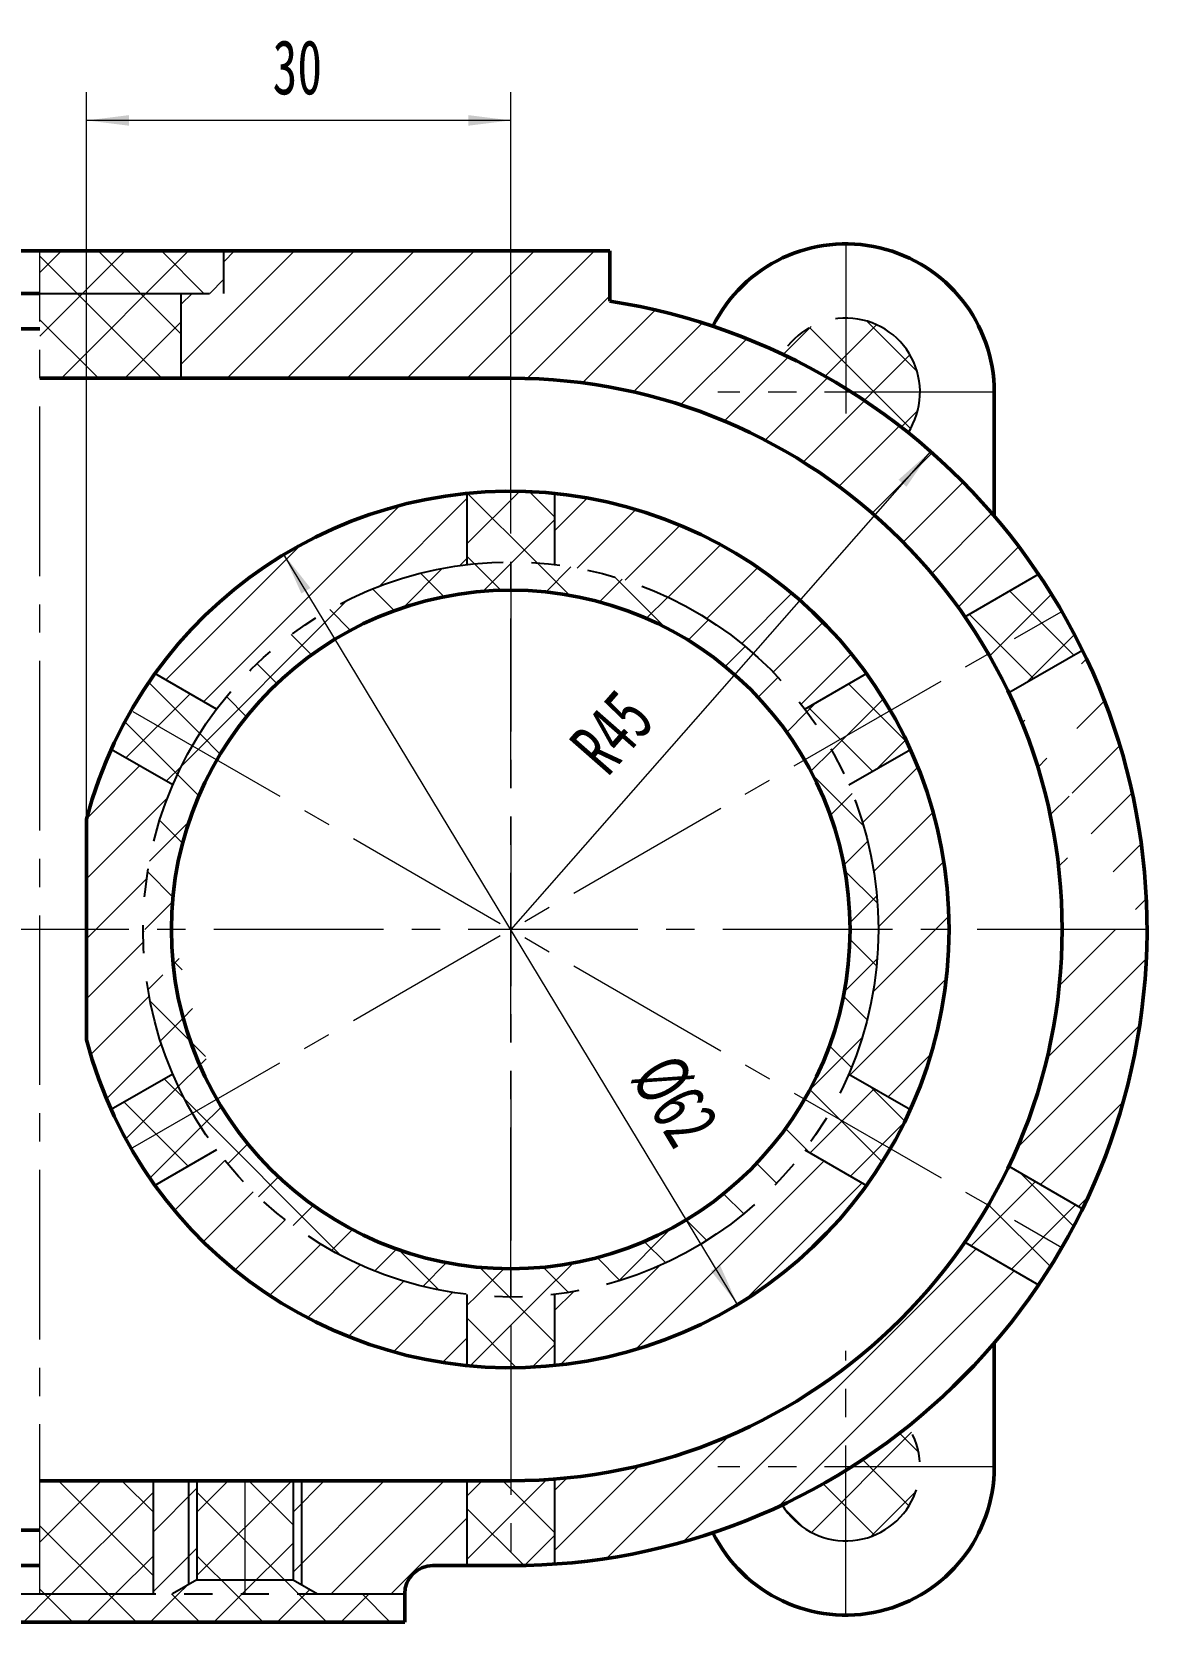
# Model space of a CAD drawing. Header units: millimetres. Extents: x -297 to 297, y -210 to 210.
# Drawn here: x -12.4 to 66.5, y -116.2 to -3.7 of the extents above; entities that cross this region are included whole.
import ezdxf

# ---------------------------------------------------------------- set-up
doc = ezdxf.new("R2010")
doc.units = ezdxf.units.MM
doc.linetypes.add('双点画线', pattern=[22, 12, -2, 2, -2, 2, -2])
doc.linetypes.add('点画线', pattern=[18, 12, -2, 2, -2])
doc.layers.get('0').update_dxf_attribs({"lineweight": 35})
for name, color, linetype, lineweight in [('EB0', 7, 'Continuous', 35), ('中心线层', 1, '点画线', 18), ('剖面线层', 7, 'Continuous', 18), ('尺寸线层', 7, 'Continuous', 18)]:
    doc.layers.add(name, color=color, linetype=linetype, lineweight=lineweight)
doc.styles.add('标准', font='', dxfattribs={"width": 0.667})
doc.styles.get('标准').set_extended_font_data('宋体')
doc.dimstyles.new('标准', dxfattribs={"dimtxt": 3.853125, "dimasz": 3, "dimexe": 2, "dimexo": 0, "dimgap": 1.672723958333334, "dimtad": 1, "dimdec": 3, "dimdsep": 46, "dimtxsty": '标准', "dimblk": '_CAXARROW', "dimcen": 0, "dimdle": 5, "dimclrd": 256, "dimclre": 256, "dimclrt": 256, "dimazin": 2, "dimtfac": 0.7071067811865475, "dimtdec": 3, "dimtofl": 0, "dimtmove": 0, "dimatfit": 3, "dimfxl": 0, "dimfrac": 2, "dimtolj": 1, "dimtzin": 0, "dimlwd": 18, "dimarcsym": 0})
pattern_1 = [(45, (0, 0), (-2.121320343559642, 2.121320343559643), [])]
pattern_2 = [(45, (0, 0), (-2.245064030267288, 2.245064030267288), []), (135, (0, 0), (-2.245064030267288, -2.245064030267288), [])]

# ---------------------------------------------------------------- blocks, each defined once
blk = doc.blocks.new('*X29')
at = {"layer": '尺寸线层', "linetype": 'Continuous', "lineweight": 18, "transparency": 16777216}
for points in [[(5.456481872979506, -40.71980069289877), (6.687956162363861, -43.48097726722091), (7.329738879446715, -43.09288585523946)], [(37.53870526344562, -93.77383863841462), (35.66544825697842, -91.40075347607393), (36.30723097406127, -91.01266206409248)]]:
    blk.add_hatch(color=256, dxfattribs=at).paths.add_polyline_path(points, flags=0)
blk.add_line((37.53870526344562, -93.77383863841462), (5.456481872979506, -40.71980069289877), dxfattribs=at)
at = {"layer": '尺寸线层', "linetype": 'Continuous', "lineweight": 18, "transparency": 16777216, "insert": (33.08954472781674, -79.3775203067674), "char_height": 3.853125, "width": 17.27339475518275, "attachment_point": 5, "rotation": 301.161706698005, "line_spacing_factor": 1.150569886022796, "style": '标准'}
blk.add_mtext('\\T1.001;%%C62', dxfattribs=at)
blk = doc.blocks.new('_CAXARROW')
blk.add_hatch(color=256).paths.add_polyline_path([(0, 0), (-1, 0.125), (-1, -0.125)], flags=0)
blk = doc.blocks.new('*X30')
at = {"layer": '尺寸线层', "linetype": 'Continuous', "lineweight": 18, "transparency": 16777216}
blk.add_hatch(color=256, dxfattribs=at).paths.add_polyline_path([(51.18427734402259, -33.42817382648909), (49.48698714096165, -35.93013924723203), (48.92334304364219, -35.43536118430186)], flags=0)
blk.add_line((51.18427734402259, -33.42817382648909), (21.49759356821257, -67.24681966565693), dxfattribs=at)
at = {"layer": '尺寸线层', "linetype": 'Continuous', "lineweight": 18, "transparency": 16777216, "insert": (28.6572832633701, -53.29127293651607), "char_height": 3.853125, "width": 14.16857067838199, "attachment_point": 5, "rotation": 48.722691546658446, "line_spacing_factor": 1.150569886022796, "style": '标准'}
blk.add_mtext('\\T1.001;R45', dxfattribs=at)
blk = doc.blocks.new('*X31')
at = {"layer": '尺寸线层', "linetype": 'Continuous', "lineweight": 18, "transparency": 16777216}
for points in [[(-8.50240643178731, -10.01551787493334), (-5.50240643178731, -10.39051787493335), (-5.50240643178731, -9.640517874933352)], [(21.49759356821269, -10.01551787493339), (18.49759356821269, -10.39051787493339), (18.49759356821269, -9.640517874933387)]]:
    blk.add_hatch(color=256, dxfattribs=at).paths.add_polyline_path(points, flags=0)
for p, q in [((-8.502406431787378, -59.43656998974986), (-8.502406431787307, -8.015517874933344)), ((21.49759356821266, -27.24681966565697), (21.49759356821269, -8.015517874933394)), ((21.49759356821269, -10.01551787493339), (-8.50240643178731, -10.01551787493334))]:
    blk.add_line(p, q, dxfattribs=at)
at = {"layer": '尺寸线层', "linetype": 'Continuous', "lineweight": 18, "transparency": 16777216, "insert": (6.404781771337691, -6.275517874933373), "char_height": 3.853125, "width": 4.885806682500002, "attachment_point": 5, "line_spacing_factor": 1.150569886022796, "style": '标准'}
blk.add_mtext('\\T1.001;30', dxfattribs=at)

msp = doc.modelspace()

# ---------------------------------------------------------------- hatches: boundary and pattern name
at = {"layer": '剖面线层', "linetype": 'Continuous', "lineweight": 18}
h = msp.add_hatch(dxfattribs=at)
h.set_pattern_fill('ANSI37', color=256, style=0)
h.set_pattern_definition(pattern_2)
edge = h.paths.add_edge_path(flags=0)
edge.add_line((-11.80240643178744, -28.24681966565698), (-11.80240643178744, -24.74681966565691))
edge.add_line((-1.802406431787437, -28.24681966565697), (-11.80240643178744, -28.24681966565698))
edge.add_line((-1.802406431787441, -22.24681966565691), (-1.802406431787437, -28.24681966565697))
edge.add_line((-11.80240643178744, -22.24681966565691), (-1.802406431787441, -22.24681966565691))
edge.add_line((-11.80240643178744, -24.74681966565691), (-11.80240643178744, -22.24681966565691))
edge = h.paths.add_edge_path(flags=0)
edge.add_line((-1.802406431787441, -22.24681966565692), (-11.80240643178744, -22.24681966565691))
edge.add_line((1.197593568212554, -22.24681966565691), (-1.802406431787441, -22.24681966565692))
edge.add_line((1.197593568212552, -19.24681966565691), (1.197593568212554, -22.24681966565691))
edge.add_line((-11.80240643178745, -19.24681966565694), (1.197593568212552, -19.24681966565691))
edge.add_line((-11.80240643178744, -22.24681966565692), (-11.80240643178745, -19.24681966565694))
h = msp.add_hatch(dxfattribs=at)
h.set_pattern_fill('无图案', color=256, scale=3, angle=45, style=0, pattern_type=0)
h.set_pattern_definition(pattern_1)
edge = h.paths.add_edge_path(flags=0)
edge.add_line((6.697593568212241, -113.5932298271707), (6.097593568212247, -113.2468196656569))
edge.add_line((6.697593568212238, -106.246819665657), (6.697593568212241, -113.5932298271707))
edge.add_line((6.097593568212247, -106.246819665657), (6.697593568212238, -106.246819665657))
edge.add_line((6.097593568212247, -113.2468196656569), (6.097593568212247, -106.246819665657))
edge = h.paths.add_edge_path(flags=0)
edge.add_line((-0.7024064317877645, -113.2468196656569), (-1.302406431787759, -113.5932298271707))
edge.add_line((-0.7024064317877645, -106.246819665657), (-0.7024064317877645, -113.2468196656569))
edge.add_line((-1.302406431787759, -106.246819665657), (-0.7024064317877645, -106.246819665657))
edge.add_line((-1.302406431787759, -113.5932298271707), (-1.302406431787759, -106.246819665657))
edge.add_line((-2.434457239356611, -114.2468196656569), (-3.802406431787759, -114.2468196656569))
edge.add_line((-1.302406431787759, -113.5932298271707), (-2.434457239356611, -114.2468196656569))
edge.add_line((-1.302406431787759, -106.246819665657), (-1.302406431787759, -113.5932298271707))
edge.add_line((-3.802406431787759, -106.246819665657), (-1.302406431787759, -106.246819665657))
edge.add_line((-3.802406431787759, -114.2468196656569), (-3.802406431787759, -106.246819665657))
edge = h.paths.add_edge_path(flags=0)
edge.add_line((7.829644375781115, -114.2468196656569), (6.697593568212238, -113.5932298271707))
edge.add_line((13.99759356821258, -114.2468196656569), (7.829644375781115, -114.2468196656569))
edge.add_arc((15.99759356817528, -114.2468196656196), 1.999999999962711, 89.99999999999994, 180.0000000010683)
edge.add_line((18.39759356821275, -112.2468196656569), (15.99759356817529, -112.2468196656569))
edge.add_line((18.39759356821273, -106.246819665657), (18.39759356821275, -112.2468196656569))
edge.add_line((6.697593568212241, -106.246819665657), (18.39759356821273, -106.246819665657))
edge.add_line((6.697593568212241, -113.5932298271707), (6.697593568212241, -106.246819665657))
edge = h.paths.add_edge_path(flags=0)
edge.add_line((24.59759356821276, -112.1399149031208), (24.59759356821276, -106.1234193112022))
edge.add_arc((21.49759356821258, -67.24681966565714), 44.99999999999984, 273.950171174092, 288.5221558615102)
edge.add_arc((21.49759356821398, -67.2468196656605), 44.9999999999962, 288.52215586151, 295.2524100398637)
edge.add_arc((21.49759356821287, -67.2468196656575), 44.99999999999939, 295.252410039863, 301.7805103451255)
edge.add_line((45.19759356821289, -105.2468196656569), (45.19759356821289, -105.5000548229585))
edge.add_line((45.19759356821355, -98.21954960668461), (45.19759356821289, -105.2468196656569))
edge.add_arc((21.49759356821258, -67.24681966565717), 38.99999999999986, 274.5590894143999, 307.4228281820876)
edge = h.paths.add_edge_path(flags=0)
edge.add_line((45.19759356821282, -105.2468196656569), (45.19759356821355, -98.21954960668461))
edge.add_line((45.60153515460051, -105.2468196656569), (45.19759356821282, -105.2468196656569))
edge.add_arc((21.49759356821367, -67.24681966565858), 44.99999999999797, 302.3875385330921, 308.649867358752)
edge.add_arc((21.49759356821285, -67.24681966565727), 44.99999999999959, 308.6498673587525, 319.4641978886845)
edge.add_arc((21.49759356821071, -67.24681966565554), 45.00000000000244, 319.4641978886842, 326.0498323348017)
edge.add_line((53.61571803853654, -89.36979596878528), (58.8261560374507, -92.37804375005423))
edge.add_arc((21.4975935682126, -67.24681966565718), 38.99999999999822, 307.4228281820869, 325.4409146375262)
edge = h.paths.add_edge_path(flags=0)
edge.add_line((61.92615570862186, -87.00868605674128), (56.71571765881848, -84.0004382460915))
edge.add_arc((21.49759356821281, -67.24681966565697), 44.99999999999982, 333.9501746829858, 360.0000040420963)
edge.add_line((60.49759356821232, -67.24681649100218), (66.49759356821251, -67.24681649100218))
edge.add_arc((21.49759356821232, -67.24681966565711), 39.00000000000013, 334.5590934663254, 360.0000046639569)
edge = h.paths.add_edge_path(flags=0)
edge.add_line((66.49759356821251, -67.24681649100218), (60.49759356821232, -67.24681649100218))
edge.add_arc((21.49759356821239, -67.24681966565696), 45.00000000000023, 359.9999959954467, 386.0498242881524)
edge.add_line((56.71571528920464, -50.49319610401001), (61.92615328811904, -47.484948322741))
edge.add_arc((21.49759356821306, -67.24681966565704), 38.99999999999936, 359.9999953236889, 385.4409052972588)
edge = h.paths.add_edge_path(flags=0)
edge.add_line((21.49759356821258, -28.24681966565725), (-1.802406431787439, -28.24681966565706))
edge.add_arc((21.49759356821259, -67.24681966565717), 38.99999999999989, 34.55909346632527, 90.00000000000001)
edge.add_line((58.82615295929023, -42.11559100912689), (53.61571490948664, -45.12383881977685))
edge.add_arc((21.49759356821319, -67.24681966565643), 44.9999999999993, 33.95017468298593, 40.53580211131657)
edge.add_arc((21.49759356821323, -67.24681966565629), 44.99999999999917, 40.535802111316, 51.3501326412485)
edge.add_arc((21.49759356821327, -67.24681966565599), 44.9999999999989, 51.35013264124869, 57.61246146690782)
edge.add_line((45.19759356821178, -29.24681966565688), (45.60153515460061, -29.24681966565686))
edge.add_line((45.1975935682117, -28.99358450835415), (45.19759356821178, -29.24681966565688))
edge.add_arc((21.49759356821232, -67.24681966565726), 44.99999999999888, 58.21948965487643, 64.7475899601366)
edge.add_arc((21.49759356821185, -67.24681966565863), 45.0000000000019, 64.74758996013703, 71.47784413848996)
edge.add_arc((21.49759356821253, -67.24681966565689), 45.00000000000005, 71.47784413848971, 81.0509819346705)
edge.add_line((28.49759356821272, -19.24681966565686), (28.49759356821268, -22.79459812387104))
edge.add_line((1.197593568212552, -19.24681966565691), (28.49759356821272, -19.24681966565686))
edge.add_line((1.197593568212556, -22.24681966565691), (1.197593568212552, -19.24681966565691))
edge.add_line((-1.802406431787443, -22.24681966565691), (1.197593568212556, -22.24681966565691))
edge.add_line((-1.802406431787437, -28.24681966565697), (-1.802406431787443, -22.24681966565691))
h = msp.add_hatch(dxfattribs=at)
h.set_pattern_fill('ANSI37', color=256, style=0)
h.set_pattern_definition(pattern_2)
edge = h.paths.add_edge_path(flags=0)
edge.add_line((-69.20634801817533, -105.246819665657), (-74.0524064317872, -105.246819665657))
edge.add_arc((-45.10240643179029, -67.24681966566098), 44.99999999999507, 231.350132641248, 237.6124614669079)
edge.add_arc((-68.80240643178713, -105.2468196656569), 5.249999999999996, 147.0432983656661, 180.0000000000011)
edge.add_line((-68.80240643178828, -105.5000548229588), (-68.80240643178828, -110.4968196656568))
edge.add_arc((-45.10240643217223, -67.24681966626997), 44.99999999927626, 237.6124614669031, 238.2194896548795)
edge.add_line((-74.0524064317872, -105.246819665657), (-69.20634801817536, -105.246819665657))
edge.add_arc((-68.80240643178729, -105.2468196656568), 5.249999999999929, 180, 269.9999999999985)
edge.add_arc((-68.8024064317873, -105.2468196656569), 5.249999999999929, 269.9999999999895, 329.0544242357248)
edge.add_arc((-45.10240643178592, -67.24681966565426), 45.00000000000169, 238.2194896548738, 244.7475899601364)
edge.add_line((-68.80240643178726, -110.4968196656568), (-68.80240643178828, -105.5000548229588))
edge = h.paths.add_edge_path(flags=0)
edge.add_arc((-45.10240643178817, -67.24681966565595), 44.99999999999861, 122.3875385330924, 128.6498673587522)
edge.add_line((-74.05240643178735, -29.24681966565697), (-69.20634801817516, -29.24681966565697))
edge.add_arc((-68.80240643178732, -29.24681966565702), 5.250000000000028, 180, 212.956701634337)
edge = h.paths.add_edge_path(flags=0)
edge.add_line((-69.20634801817093, -29.24681966565697), (-74.05240643178735, -29.24681966565697))
edge.add_arc((-45.10240643163783, -67.24681966589613), 45.00000000027971, 121.7805103451258, 122.3875385330855)
edge.add_line((-68.80240643178658, -23.99681966565702), (-68.80240643178658, -28.99358450835521))
edge.add_arc((-68.80240643178732, -29.24681966565701), 5.249999999999996, 89.99999999999116, 179.9999999999901)
edge = h.paths.add_edge_path(flags=0)
edge.add_arc((-45.10240643178983, -67.2468196656526), 44.99999999999488, 115.2524100398631, 121.7805103451242)
edge.add_arc((-68.80240643178736, -29.24681966565703), 5.249999999999878, 30.94557576427842, 90)
edge.add_line((-68.80240643178703, -28.9935845083543), (-68.80240643178658, -23.99681966565702))
edge = h.paths.add_edge_path(flags=0)
edge.add_arc((21.49759356821369, -67.24681966565481), 44.99999999999532, 58.21948965487597, 64.74758996013747)
edge.add_line((45.1975935682117, -23.99681966565695), (45.1975935682117, -28.99358450835505))
edge.add_arc((45.1975935682124, -29.24681966565691), 5.249999999999961, 90.00000000000792, 149.0544242357278)
edge = h.paths.add_edge_path(flags=0)
edge.add_arc((21.49759356827176, -67.24681966556393), 44.99999999988991, 57.61246146690809, 58.21948965487877)
edge.add_line((50.44759356821238, -29.24681966565686), (45.60153515460068, -29.24681966565686))
edge.add_arc((45.19759356821242, -29.24681966565691), 5.249999999999957, 359.9999999999999, 449.9999999999992)
edge.add_line((45.19759356821225, -28.99358450835415), (45.1975935682117, -23.99681966565695))
edge = h.paths.add_edge_path(flags=0)
edge.add_arc((45.19759356821247, -29.24681966565694), 5.249999999999822, 327.0432983656648, 360.0000000000007)
edge.add_line((45.60153515460066, -29.24681966565686), (50.44759356821238, -29.24681966565686))
edge.add_arc((21.49759356821381, -67.24681966565524), 44.99999999999797, 51.35013264124863, 57.61246146690782)
edge = h.paths.add_edge_path(flags=0)
edge.add_arc((45.19759356821255, -105.2468196656569), 5.24999999999994, 210.9455757642795, 270.0000000000002)
edge.add_line((45.19759356821355, -105.5000548229587), (45.19759356821355, -110.4968196656568))
edge.add_arc((21.49759356821349, -67.24681966565863), 44.9999999999981, 295.252410039863, 301.7805103451262)
edge = h.paths.add_edge_path(flags=0)
edge.add_line((50.44759356821248, -105.2468196656569), (45.60153515460048, -105.2468196656569))
edge.add_arc((45.19759356821262, -105.2468196656568), 5.249999999999865, 359.9999999999997, 392.956701634336)
edge.add_arc((21.49759356821367, -67.24681966565858), 44.99999999999797, 302.3875385330921, 308.649867358752)
edge.add_arc((45.19759356821256, -105.2468196656569), 5.249999999999943, 270.0000000000109, 360.0000000000111)
edge.add_line((45.60153515459788, -105.2468196656569), (50.44759356821248, -105.2468196656569))
edge.add_arc((21.49759356800277, -67.24681966532336), 45.00000000039268, 301.7805103451298, 302.387538533088)
edge.add_line((45.19759356821261, -110.4968196656568), (45.19759356821355, -105.5000548229587))
h = msp.add_hatch(dxfattribs=at)
h.set_pattern_fill('无图案', color=256, scale=3, angle=45, style=0, pattern_type=0)
h.set_pattern_definition(pattern_1)
edge = h.paths.add_edge_path(flags=0)
edge.add_line((-4.502406431787254, -67.24681649100218), (-8.502406431787392, -67.24681649100218))
edge.add_arc((21.49759356821258, -67.246819665657), 26.00000000000002, 156.847704075595, 179.9999930040644)
edge.add_line((-6.764621602821991, -54.50919062308584), (-2.408444795509599, -57.02423047542517))
edge.add_arc((21.49759356821247, -67.2468196656567), 30.99999999999991, 155.7391653702123, 165.4074493979657)
edge.add_line((-8.502406431787392, -67.24681649100216), (-8.50240643178738, -59.43656998974978))
edge.add_arc((21.49759356821296, -67.24681966565649), 31.00000000000042, 194.5925506020338, 204.2608244156798)
edge.add_line((-2.408446972987127, -77.46940376374673), (-6.764623873556189, -79.98444366992787))
edge.add_arc((21.4975935682126, -67.24681966565699), 26.00000000000005, 179.9999930115616, 203.1522837275276)
edge.add_line((-8.502406431787392, -67.24681649100219), (-4.502406431787254, -67.24681649100219))
edge.add_line((-8.502406431787401, -75.05706934156362), (-8.502406431787392, -67.24681649100219))
edge = h.paths.add_edge_path(flags=0)
edge.add_line((18.39759356821271, -93.06135045744169), (18.39759356821271, -98.09143021596196))
edge.add_arc((21.49759356821249, -67.24681966565706), 25.99999999999988, 216.8477040755958, 263.1522898222174)
edge.add_line((-3.664624352153364, -85.35380144970944), (0.6915524551587762, -82.83876159737012))
edge.add_arc((21.49759356821259, -67.24681966565667), 31.00000000000007, 215.7391653702132, 264.2608295227333)
edge = h.paths.add_edge_path(flags=0)
edge.add_line((24.59759356821272, -98.09143021596194), (24.59759356821272, -93.06135045744166))
edge.add_arc((21.49759356821261, -67.24681966565676), 30.99999999999996, 275.7391704772672, 324.2608346297874)
edge.add_line((42.30363468126647, -82.83876159736997), (46.65981148857865, -85.35380144970924))
edge.add_arc((21.49759356821255, -67.246819665657), 25.99999999999999, 276.8477101777832, 323.1522959244044)
edge = h.paths.add_edge_path(flags=0)
edge.add_line((49.75981100998141, -79.98444366992766), (45.40363410941234, -77.46940376374653))
edge.add_arc((21.49759356821304, -67.24681966565679), 30.99999999999957, 335.7391755843201, 360.0000058675582)
edge.add_line((47.49759356821235, -67.24681649100218), (52.49759356821242, -67.24681649100218))
edge.add_arc((21.49759356821282, -67.24681966565704), 25.99999999999969, 336.8477162799696, 360.0000069959356)
edge = h.paths.add_edge_path(flags=0)
edge.add_line((52.49759356821242, -67.24681649100218), (47.49759356821235, -67.24681649100218))
edge.add_arc((21.49759356821278, -67.2468196656567), 30.99999999999982, 5.915117267116381e-06, 24.26083467734662)
edge.add_line((45.40363193193467, -57.02423047542514), (49.75980873924713, -54.50919062308575))
edge.add_arc((21.49759356821266, -67.24681966565699), 25.99999999999988, 6.98843841390676e-06, 23.15229591690796)
edge = h.paths.add_edge_path(flags=0)
edge.add_arc((21.49759356821255, -67.24681966565697), 25.99999999999998, 36.84771627996991, 83.1522898222167)
edge.add_line((46.65980826065001, -49.13983339594057), (42.30363136008067, -51.65487330212191))
edge.add_arc((21.49759356821255, -67.24681966565672), 31.00000000000006, 35.73917558432041, 84.26082952273286)
edge.add_line((24.59759356821258, -41.43228887387228), (24.59759356821257, -36.40220911535145))
edge = h.paths.add_edge_path(flags=0)
edge.add_line((0.6915557763444031, -51.65487330212193), (-3.664621124224908, -49.13983339594066))
edge.add_arc((21.49759356821257, -67.246819665657), 26.00000000000002, 96.84771017778289, 143.1522837200298)
edge.add_line((18.39759356821256, -36.40220911535144), (18.39759356821256, -41.43228887387227))
edge.add_arc((21.49759356821257, -67.24681966565672), 31.00000000000006, 95.73917047726682, 144.2608244156794)
h = msp.add_hatch(dxfattribs=at)
h.set_pattern_fill('ANSI37', color=256, style=0)
h.set_pattern_definition(pattern_2)
edge = h.paths.add_edge_path(flags=0)
edge.add_arc((21.49759356821131, -67.24681966565744), 30.99999999999861, 204.2608244156794, 215.7391653702133)
edge.add_line((0.6915524551587833, -82.83876159737014), (-3.664624352153369, -85.35380144970942))
edge.add_arc((21.49759356821275, -67.24681966565689), 26.00000000000017, 209.9999939413422, 216.8477040755959)
edge.add_arc((21.49759356821422, -67.24681966565625), 26.00000000000184, 203.1522837200304, 209.9999939413415)
edge.add_line((-6.764623873556154, -79.98444366992784), (-2.408446972987113, -77.46940376374673))
edge = h.paths.add_edge_path(flags=0)
edge.add_line((-2.408444795509606, -57.02423047542517), (-6.764621602822006, -54.50919062308585))
edge.add_arc((21.49759356821358, -67.24681966565751), 26.00000000000115, 149.9999939413422, 156.847704075595)
edge.add_arc((21.49759356821176, -67.24681966565646), 25.99999999999904, 143.1522837200301, 149.9999939413425)
edge.add_line((-3.664621124224904, -49.13983339594064), (0.6915557763443907, -51.65487330212195))
edge.add_arc((21.49759356821147, -67.24681966565609), 30.99999999999877, 144.2608244156793, 155.7391653702131)
edge = h.paths.add_edge_path(flags=0)
edge.add_arc((21.49759356821256, -67.24681966565717), 26.00000000000018, 90.00000000000017, 96.84771017778301)
edge.add_line((21.49759356821258, -36.24681966565667), (21.49759356821258, -41.24681966565697))
edge.add_arc((21.49759356821254, -67.24681966565674), 31.00000000000006, 90.0000000000001, 95.73917047726692)
edge.add_line((18.39759356821257, -41.43228887387227), (18.39759356821256, -36.40220911535144))
edge = h.paths.add_edge_path(flags=0)
edge.add_arc((21.49759356821251, -67.2468196656587), 26.00000000000171, 83.15228982221758, 89.99999999999997)
edge.add_line((24.59759356821257, -36.40220911535145), (24.59759356821257, -41.4322888738723))
edge.add_arc((21.49759356821255, -67.2468196656574), 31.00000000000072, 84.26082952273316, 89.99999999999993)
edge.add_line((21.49759356821258, -41.24681966565697), (21.49759356821265, -36.24681966565667))
edge = h.paths.add_edge_path(flags=0)
edge.add_arc((21.49759356821252, -67.24681966565765), 30.99999999999907, 264.2608295227334, 270.0000000000001)
edge.add_line((21.49759356821266, -93.24681966565699), (21.49759356821276, -98.24681966565672))
edge.add_arc((21.49759356821267, -67.24681966565458), 26.00000000000236, 263.1522898222179, 269.9999999999997)
edge.add_line((18.39759356821271, -98.09143021596196), (18.39759356821271, -93.06135045744168))
edge = h.paths.add_edge_path(flags=0)
edge.add_arc((21.4975935682128, -67.2468196656618), 30.99999999999491, 269.9999999999999, 275.739170477268)
edge.add_line((24.59759356821272, -93.06135045744166), (24.59759356821272, -98.09143021596194))
edge.add_arc((21.49759356821271, -67.24681966565942), 25.99999999999757, 270, 276.847710177784)
edge.add_line((21.49759356821276, -98.24681966565672), (21.49759356821271, -93.24681966565699))
edge = h.paths.add_edge_path(flags=0)
edge.add_line((48.3443824601958, -82.74681728466572), (44.01425544127368, -80.24681728466577))
edge.add_arc((21.49759356821186, -67.24681966565639), 31.00000000000077, 330.0000050814545, 335.7391755843203)
edge.add_line((45.4036341094123, -77.46940376374651), (49.75981100998141, -79.98444366992764))
edge.add_arc((21.49759356821104, -67.24681966565616), 26.00000000000173, 330.0000060586577, 336.8477162799691)
edge.add_line((46.65981148857864, -85.35380144970924), (42.30363468126644, -82.83876159736995))
edge.add_arc((21.49759356821064, -67.24681966565547), 31.00000000000232, 324.2608346297872, 330.0000050814542)
edge.add_line((44.01425544127371, -80.24681728466578), (48.34438246019587, -82.74681728466575))
edge.add_arc((21.49759356821266, -67.24681966565696), 25.99999999999991, 323.1522959244039, 330.0000060586573)
edge = h.paths.add_edge_path(flags=0)
edge.add_arc((21.49759356821231, -67.24681966565721), 26.00000000000029, 23.15229592440503, 30.00000605865775)
edge.add_line((49.75980873924713, -54.50919062308575), (45.40363193193469, -57.02423047542511))
edge.add_arc((21.49759356821125, -67.24681966565736), 31.00000000000152, 24.26083462978782, 30.00000508145461)
edge.add_line((44.01425269194202, -54.24681728466597), (48.34437971086437, -51.74681728466586))
edge.add_line((48.34437971086435, -51.74681728466589), (44.01425269194197, -54.24681728466599))
edge.add_arc((21.4975935682129, -67.24681966565643), 30.99999999999959, 30.00000508145468, 35.73917558432103)
edge.add_line((42.30363136008067, -51.65487330212192), (46.65980826065002, -49.13983339594057))
edge.add_arc((21.49759356821389, -67.24681966565613), 25.99999999999835, 30.00000605865782, 36.84771627997078)
edge = h.paths.add_edge_path(flags=0)
edge.add_arc((21.49759356820514, -67.24681966566176), 39.00000000000864, 30.00000403910574, 34.55909346632497)
edge.add_line((60.46873536384645, -44.74681728466588), (55.27258294113956, -47.74681728466602))
edge.add_arc((21.49759356821627, -67.24681966565473), 44.99999999999577, 30.00000350055737, 33.95017468298557)
edge.add_line((53.61571490948664, -45.12383881977685), (58.8261529592902, -42.1155910091269))
edge = h.paths.add_edge_path(flags=0)
edge.add_arc((21.49759356821102, -67.2468196656579), 39.00000000000158, 25.44091463752659, 30.00000403910509)
edge.add_line((61.92615328811905, -47.484948322741), (56.71571528920462, -50.49319610401004))
edge.add_arc((21.4975935682082, -67.24681966565939), 45.00000000000506, 26.04983233480194, 30.00000350055746)
edge.add_line((55.27258294113956, -47.74681728466604), (60.46873536384648, -44.74681728466588))
edge = h.paths.add_edge_path(flags=0)
edge.add_line((60.46873811317812, -89.74681728466582), (55.27258569047142, -86.7468172846658))
edge.add_arc((21.49759356820348, -67.24681966565207), 45.00000000001037, 330.0000035005587, 333.9501746829857)
edge.add_line((56.71571765881846, -84.00043824609149), (61.92615570862186, -87.00868605674128))
edge.add_arc((21.4975935682068, -67.24681966565409), 39.0000000000064, 330.0000040391055, 334.559093466325)
edge.add_arc((21.49759356821475, -67.24681966565834), 44.99999999999747, 326.0498323348015, 330.0000035005577)
edge.add_line((55.27258569047144, -86.74681728466581), (60.46873811317813, -89.74681728466585))
edge.add_arc((21.49759356822508, -67.24681966566516), 38.99999999998506, 325.440914637526, 330.0000040391065)
edge.add_line((58.82615603745069, -92.37804375005422), (53.61571803853654, -89.36979596878528))
edge = h.paths.add_edge_path(flags=0)
edge.add_arc((21.49759356821311, -67.24681966566934), 44.99999999998755, 269.9999999999993, 273.9501711740925)
edge.add_line((24.59759356821276, -106.1234193112021), (24.59759356821276, -112.1399149031208))
edge.add_arc((21.4975935682129, -67.246819665662), 38.999999999995, 269.9999999999999, 274.5590894144004)
edge.add_line((21.49759356821276, -112.246819665657), (21.49759356821275, -106.246819665657))
edge.add_line((21.49759356821276, -112.246819665657), (18.39759356821275, -112.2468196656569))
edge.add_line((21.49759356821257, -106.246819665657), (21.49759356821276, -112.246819665657))
edge.add_line((18.39759356821273, -106.246819665657), (21.49759356821257, -106.246819665657))
edge.add_line((18.39759356821275, -112.2468196656569), (18.39759356821273, -106.246819665657))
h = msp.add_hatch(dxfattribs=at)
h.set_pattern_fill('ANSI37', color=256, style=0)
h.set_pattern_definition(pattern_2)
edge = h.paths.add_edge_path(flags=0)
edge.add_arc((21.49759356821255, -67.24681966565856), 25.99999999999841, 263.1522898222171, 269.9999999999999)
edge.add_line((21.49759356821266, -91.24681966565699), (21.49759356821276, -93.24681966565699))
edge.add_arc((21.49759356821255, -67.24681966565694), 23.99999999999998, 209.9999934364538, 269.9999999999998)
edge.add_line((-1.019068304848512, -80.24681728466584), (0.712982502720358, -79.24681728466582))
edge.add_arc((21.49759356821275, -67.24681966565689), 26.00000000000017, 209.9999939413422, 216.8477040755959)
edge.add_arc((21.49759356821255, -67.24681966565696), 25.99999999999999, 216.8477040755959, 263.1522898222173)
edge = h.paths.add_edge_path(flags=0)
edge.add_arc((21.49759356821297, -67.24681966565682), 26.00000000000049, 203.1522837200303, 209.9999939413418)
edge.add_line((0.7129825027203989, -79.24681728466582), (-1.019068304848567, -80.24681728466588))
edge.add_arc((21.49759356821266, -67.24681966565696), 24.00000000000012, 179.9999924596754, 209.9999934750595)
edge.add_line((-4.502406431787254, -67.24681649100218), (-2.502406431787239, -67.24681649100218))
edge.add_arc((21.4975935682126, -67.24681966565699), 26.00000000000005, 179.9999930115616, 203.1522837275276)
edge = h.paths.add_edge_path(flags=0)
edge.add_line((-2.502406431787239, -67.24681649100218), (-4.502406431787254, -67.24681649100218))
edge.add_arc((21.49759356821238, -67.24681966565693), 23.99999999999982, 149.9999934364535, 179.9999924210698)
edge.add_line((-1.019065555516846, -54.2468172846659), (0.7129852520520483, -55.2468172846659))
edge.add_arc((21.49759356821358, -67.24681966565751), 26.00000000000115, 149.9999939413422, 156.847704075595)
edge.add_arc((21.4975935682127, -67.24681966565703), 26.00000000000015, 156.8477040755951, 179.9999930040643)
edge = h.paths.add_edge_path(flags=0)
edge.add_arc((21.49759356821032, -67.24681966565551), 25.99999999999732, 143.1522837200298, 149.9999939413428)
edge.add_line((0.7129852520520288, -55.2468172846659), (-1.019065555516828, -54.24681728466592))
edge.add_arc((21.49759356821254, -67.24681966565696), 23.99999999999997, 90.00000000000011, 149.9999934364542)
edge.add_line((21.49759356821258, -41.24681966565697), (21.49759356821258, -43.24681966565697))
edge.add_arc((21.49759356821256, -67.24681966565717), 26.00000000000018, 90.00000000000017, 96.84771017778301)
edge.add_arc((21.49759356821257, -67.246819665657), 26.00000000000002, 96.84771017778289, 143.1522837200298)
edge = h.paths.add_edge_path(flags=0)
edge.add_line((44.01425269194195, -54.24681728466602), (42.28220188437311, -55.246817284666))
edge.add_arc((21.49759356821389, -67.24681966565613), 25.99999999999835, 30.00000605865782, 36.84771627997078)
edge.add_arc((21.49759356821253, -67.246819665657), 26.00000000000001, 36.84771627996994, 83.1522898222167)
edge.add_arc((21.49759356821251, -67.2468196656587), 26.00000000000171, 83.15228982221758, 89.99999999999997)
edge.add_line((21.49759356821258, -43.24681966565697), (21.49759356821258, -41.24681966565697))
edge.add_arc((21.49759356821255, -67.246819665657), 23.99999999999993, 30.00000656354554, 90)
edge.add_line((47.49759356821235, -67.24681649100218), (45.49759356821234, -67.24681649100218))
edge.add_arc((21.49759356821266, -67.24681966565699), 25.99999999999988, 6.98843841390676e-06, 23.15229591690796)
edge.add_arc((21.49759356821154, -67.24681966565754), 26.00000000000113, 23.15229592440498, 30.00000605865758)
edge.add_line((42.28220188437303, -55.24681728466602), (44.014252691942, -54.24681728466596))
edge.add_arc((21.49759356821239, -67.24681966565706), 24.00000000000017, 7.540324793961678e-06, 30.00000652494041)
edge.add_line((44.01425544127371, -80.24681728466578), (42.28220463370484, -79.2468172846658))
edge.add_arc((21.49759356821104, -67.24681966565616), 26.00000000000173, 330.0000060586577, 336.8477162799691)
edge.add_arc((21.49759356821282, -67.24681966565704), 25.99999999999969, 336.8477162799696, 360.0000069959356)
edge.add_line((45.49759356821234, -67.24681649100218), (47.49759356821235, -67.24681649100218))
edge.add_arc((21.4975935682125, -67.24681966565694), 24.00000000000009, 330.0000065635462, 360.0000075789301)
edge.add_line((21.49759356821266, -93.24681966565699), (21.49759356821266, -91.24681966565699))
edge.add_arc((21.49759356821283, -67.24681966566278), 25.9999999999942, 269.9999999999997, 276.8477101777847)
edge.add_arc((21.49759356821255, -67.246819665657), 25.99999999999999, 276.8477101777832, 323.1522959244044)
edge.add_arc((21.49759356821266, -67.24681966565696), 25.99999999999991, 323.1522959244039, 330.0000060586573)
edge.add_line((42.28220463370484, -79.2468172846658), (44.01425544127371, -80.2468172846658))
edge.add_arc((21.49759356821255, -67.24681966565699), 24, 270.0000000000004, 330.0000065635466)
h = msp.add_hatch(dxfattribs=at)
h.set_pattern_fill('ANSI37', color=256, style=0)
h.set_pattern_definition(pattern_2)
edge = h.paths.add_edge_path(flags=0)
edge.add_line((2.697593568212241, -114.2468196656569), (-2.434457239356632, -114.2468196656569))
edge.add_line((2.697593568212241, -113.2468196656569), (2.697593568212241, -114.2468196656569))
edge.add_line((-0.7024064317877645, -113.2468196656569), (2.697593568212241, -113.2468196656569))
edge.add_line((-1.302406431787759, -113.5932298271707), (-0.7024064317877645, -113.2468196656569))
edge.add_line((-2.434457239356588, -114.2468196656569), (-1.302406431787759, -113.5932298271707))
edge = h.paths.add_edge_path(flags=0)
edge.add_line((7.829644375781026, -114.2468196656569), (2.697593568212241, -114.2468196656569))
edge.add_line((6.697593568212238, -113.5932298271707), (7.829644375781026, -114.2468196656569))
edge.add_line((6.097593568212236, -113.2468196656569), (6.697593568212238, -113.5932298271707))
edge.add_line((2.697593568212241, -113.2468196656569), (6.097593568212236, -113.2468196656569))
edge.add_line((2.697593568212241, -114.2468196656569), (2.697593568212241, -113.2468196656569))
edge = h.paths.add_edge_path(flags=0)
edge.add_line((6.097593568212247, -113.2468196656569), (2.697593568212241, -113.2468196656569))
edge.add_line((6.097593568212247, -106.246819665657), (6.097593568212247, -113.2468196656569))
edge.add_line((2.697593568212241, -106.246819665657), (6.097593568212247, -106.246819665657))
edge.add_line((2.697593568212241, -113.2468196656569), (2.697593568212241, -106.246819665657))
edge.add_line((2.697593568212241, -113.2468196656569), (-0.7024064317877645, -113.2468196656569))
edge.add_line((2.697593568212241, -106.246819665657), (2.697593568212241, -113.2468196656569))
edge.add_line((-0.7024064317877645, -106.246819665657), (2.697593568212241, -106.246819665657))
edge.add_line((-0.7024064317877645, -113.2468196656569), (-0.7024064317877645, -106.246819665657))
edge = h.paths.add_edge_path(flags=0)
edge.add_line((-11.80240643178736, -114.2468196656569), (-11.80240643178736, -112.2468196656627))
edge.add_line((-3.802406431787759, -114.2468196656569), (-11.80240643178736, -114.2468196656569))
edge.add_line((-3.802406431787759, -106.246819665657), (-3.802406431787759, -114.2468196656569))
edge.add_line((-11.80240643178737, -106.246819665657), (-3.802406431787759, -106.246819665657))
edge.add_line((-11.80240643178736, -109.7468196656569), (-11.80240643178737, -106.246819665657))
edge.add_line((-11.80240643178736, -112.2468196656627), (-11.80240643178736, -109.7468196656569))
h = msp.add_hatch(dxfattribs=at)
h.set_pattern_fill('ANSI37', color=256, style=0)
h.set_pattern_definition(pattern_2)
edge = h.paths.add_edge_path(flags=0)
edge.add_line((13.99759356821259, -116.2468196656569), (-37.60240643178729, -116.2468196656569))
edge.add_line((13.99759356821258, -114.2468196656569), (13.99759356821259, -116.2468196656569))
edge.add_line((7.829644375781115, -114.2468196656569), (13.99759356821258, -114.2468196656569))
edge.add_line((2.697593568212241, -114.2468196656569), (7.829644375781115, -114.2468196656569))
edge.add_line((-2.434457239356632, -114.2468196656569), (2.697593568212241, -114.2468196656569))
edge.add_line((-3.802406431787759, -114.2468196656569), (-2.434457239356632, -114.2468196656569))
edge.add_line((-11.80240643178736, -114.2468196656569), (-3.802406431787759, -114.2468196656569))
edge.add_line((-37.60240643178729, -114.2468196656569), (-11.80240643178736, -114.2468196656569))
edge.add_line((-37.60240643178729, -116.2468196656569), (-37.60240643178729, -114.2468196656569))

# ---------------------------------------------------------------- linework, layer by layer
at = {"layer": 'EB0', "linetype": 'Continuous', "lineweight": 50}
for p, q in [((-52.10240643178743, -19.24681966565703), (28.49759356821272, -19.24681966565686)), ((28.49759356821268, -22.79459935411091), (28.49759356821268, -19.24681966565686)), ((-45.1024064317874, -22.24681966565691), (-11.80240643178744, -22.24681966565691)), ((-45.10240643178723, -24.74681966565691), (-11.80240643178745, -24.74681966565691)), ((21.49759356821272, -28.24681966565697), (-11.80240643178736, -28.24681966565697)), ((55.69759356821284, -29.24681966565686), (55.69759356821284, -38.00028140896791)), ((-8.502406431787406, -75.05706934156366), (-8.502406431787378, -59.43656998974986)), ((55.69759356821298, -105.2468196656569), (55.69759356821295, -96.493357922346)), ((21.49759356821272, -106.246819665657), (-11.80240643178736, -106.246819665657)), ((-45.1024064317874, -109.7468196656569), (-11.80240643178736, -109.7468196656569)), ((-11.80240643178736, -112.2468196656627), (-45.10240643178743, -112.2468196656554)), ((15.99759356819072, -112.2468196656569), (21.49759356821265, -112.2468196656569)), ((13.99759356821259, -114.2468196656569), (13.99759356821259, -116.2468196656569)), ((-37.60240643178729, -116.2468196656569), (13.99759356821259, -116.2468196656569))]:
    msp.add_line(p, q, dxfattribs=at)
at = {"layer": 'EB0', "linetype": '双点画线', "lineweight": 25}
for p, q in [((1.197593568212554, -22.24681966565691), (1.19759356821255, -19.24681966565691)), ((-11.80240643178744, -22.24681966565691), (1.197593568212556, -22.24681966565691)), ((-1.802406431787437, -28.24681966565701), (-1.802406431787443, -22.24681966565688)), ((18.39759356821256, -36.40220911535147), (18.39759356821257, -41.43228887387228)), ((24.59759356821257, -36.40220911535145), (24.59759356821258, -41.43228887387228)), ((53.61571803853651, -45.12383701321907), (58.83203654308051, -42.11219412044177)), ((56.71571765881846, -50.49319473591284), (61.9320365430805, -47.4815516239053)), ((0.6915524551587211, -51.6548713846345), (-3.664624352153453, -49.13983153229523)), ((42.30363468126649, -51.65487138463438), (46.65981148857865, -49.1398315322951)), ((-2.408446972987093, -57.02422921825796), (-6.764623873556197, -54.50918931207683)), ((45.40363410941232, -57.02422921825783), (49.75981100998142, -54.50918931207669)), ((-2.408446972986987, -77.46940376374666), (-6.764623873556076, -79.9844436699278)), ((45.40363410941232, -77.46940376374653), (49.75981100998142, -79.98444366992766)), ((0.6915524551588703, -82.83876159737008), (-3.664624352153275, -85.35380144970937)), ((42.30363468126649, -82.83876159736997), (46.65981148857865, -85.35380144970924)), ((56.71571765881846, -84.0004382460915), (61.9320365430805, -87.01208135809904)), ((53.61571803853651, -89.36979596878527), (58.83203654308051, -92.38143886156257)), ((18.3975935682127, -93.06135045744169), (18.39759356821271, -98.09143021596199)), ((24.59759356821272, -93.06135045744165), (24.59759356821272, -98.09143021596194)), ((-3.802406431787759, -106.2468196656569), (-3.802406431787759, -114.246819665657)), ((-1.302406431787759, -106.246819665657), (-1.302406431787759, -113.5932298271707)), ((-0.7024064317877645, -106.246819665657), (-0.7024064317877645, -113.2468196656569)), ((6.097593568212247, -106.246819665657), (6.097593568212247, -113.2468196656569)), ((6.697593568212241, -106.246819665657), (6.697593568212241, -113.5932298271707)), ((18.39759356821273, -106.246819665657), (18.39759356821275, -112.2468196656569)), ((24.59759356821274, -106.1234193112022), (24.59759356821276, -112.1399149031208)), ((-0.7024064317877645, -113.2468196656569), (-2.434457239356631, -114.2468196656569)), ((-0.7024064317877645, -113.2468196656569), (6.097593568212236, -113.2468196656569)), ((6.097593568212247, -113.2468196656569), (7.829644375781115, -114.2468196656569)), ((-37.60240643178729, -114.2468196656569), (13.99759356821259, -114.2468196656569))]:
    msp.add_line(p, q, dxfattribs=at)
msp.add_circle((21.49759356821255, -67.24681966565699), 26, dxfattribs=at)
at = {"layer": 'EB0', "linetype": 'Continuous', "lineweight": 50}
msp.add_circle((21.49759356821255, -67.24681966565699), 24, dxfattribs=at)
for centre, radius, start, end in [((45.19759356821244, -29.24681966565691), 10.50000000000001, 0, 153.5977432356047), ((21.49759356821257, -67.24681966565691), 45.00000000000006, 270.000004042096, 81.05098193467057), ((21.49759356821257, -67.24681966565716), 38.99999999999989, 270, 90), ((21.49759356821257, -67.2468196656567), 31.00000000000002, 194.5925506020355, 165.4074493979679), ((45.19759356821255, -105.2468196656569), 10.49999999999997, 206.4022567643937, 359.9999999999988), ((15.99759356817529, -114.2468196656196), 1.999999999962711, 89.99999999955809, 179.9999999991158)]:
    msp.add_arc(centre, radius, start, end, dxfattribs=at)
at = {"layer": 'EB0', "linetype": '双点画线', "lineweight": 25}
for centre, radius, start, end in [((45.19759356821241, -29.24681966565691), 5.249999999999963, 327.0432983656635, 149.0544242357209), ((45.19759356821255, -105.2468196656569), 5.249999999999931, 210.9455757642775, 32.95670163433428)]:
    msp.add_arc(centre, radius, start, end, dxfattribs=at)
at = {"layer": '中心线层', "linetype": '点画线', "lineweight": 18}
for p, q in [((45.1975935682117, -18.74681966565691), (45.19759356821253, -31.96849771009909)), ((-11.80240643178736, -114.246819665657), (-11.80240643178745, -19.24681966565695)), ((21.49759356821258, -93.24681966565693), (21.49759356821266, -27.24681966565697)), ((55.69759356821289, -29.24681966565686), (36.147170339467, -29.24681966565691)), ((21.49759356821258, -41.24681966565703), (21.49759356821276, -112.246819665657)), ((-5.223186006722685, -82.67406577154777), (60.46873536384645, -44.74681728466589)), ((-5.223186469732852, -51.81956694313755), (60.46873536384645, -89.74681569733845)), ((66.49759356821251, -67.24681649100218), (-90.10240643178739, -67.24681649100218)), ((45.19759356821187, -115.7468196656568), (45.19759356821355, -97.0441247007894)), ((55.69759356821301, -105.2468196656569), (36.14717033946711, -105.2468196656569)), ((2.697593568212241, -106.246819665657), (2.697593568212241, -114.2468196656569))]:
    msp.add_line(p, q, dxfattribs=at)

# ---------------------------------------------------------------- dimensions: what is measured, and where the dimension line sits
at = {"layer": '尺寸线层', "linetype": 'Continuous', "lineweight": 18}
dim = msp.add_linear_dim(base=(-8.502406431787309, -10.01551787493334), p1=(21.49759356821266, -27.24681966565697), p2=(-8.502406431787378, -59.43656998974986), angle=179.9999999999999, dimstyle='标准', override={"dimsah": 1, "dimtfill": 1, "dimtzin": 0}, dxfattribs=at)
dim.commit()
dim.dimension.update_dxf_attribs({"geometry": '*X31', "text_midpoint": (6.497588568212691, -6.275517874933373)})
dim = msp.add_radius_dim(center=(21.49759356821257, -67.24681966565693), mpoint=(51.18427734402259, -33.42817382648909), dimstyle='标准', override={"dimpost": 'R<>', "dimsah": 1, "dimtmove": 2, "dimtfill": 1, "dimtzin": 0}, dxfattribs=at)
dim.commit()
dim.dimension.update_dxf_attribs({"geometry": '*X30', "text_midpoint": (31.5822122453365, -55.75856621032784)})
dim = msp.add_diameter_dim_2p(p1=(5.456481872979506, -40.71980069289877), p2=(37.53870526344562, -93.77383863841462), dimstyle='标准', override={"dimpost": '%%C<>', "dimsah": 1, "dimtmove": 2, "dimtfill": 1, "dimtzin": 0}, dxfattribs=at)
dim.commit()
dim.dimension.update_dxf_attribs({"geometry": '*X29', "text_midpoint": (30.0034119952969, -81.3128028145149), "dimtype": 163})

doc.saveas('drawing.dxf')
